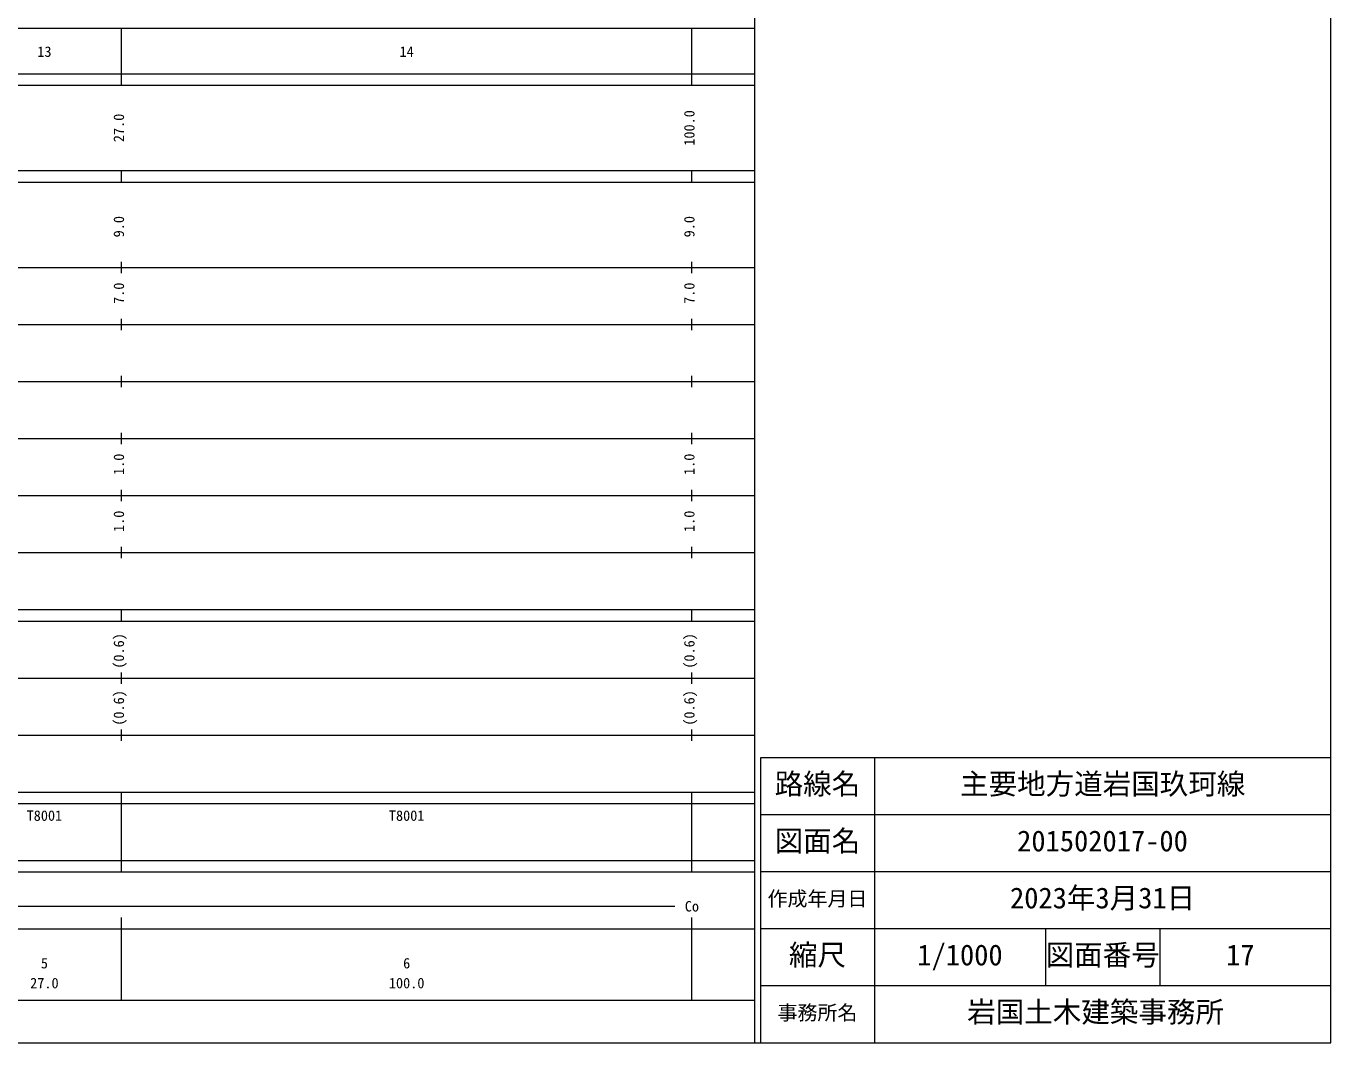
# Model space of a CAD drawing. Units: millimetres, scale not verified. Extents: x -66348 to 573652, y -123902 to 236098.
# Drawn here: x 344937 to 573652, y -123902 to 54455 of the extents above; entities that cross this region are included whole.
import ezdxf
from ezdxf.enums import TextEntityAlignment as Align

# ---------------------------------------------------------------- set-up
doc = ezdxf.new("R2010")
doc.units = ezdxf.units.MM
doc.header["$LTSCALE"] = 1000
for name, color, linetype, lineweight in [('M-TTL', 2, 'Continuous', 13), ('M-TTL-BAND', 7, 'Continuous', 13), ('M-TTL-FRAM', 2, 'Continuous', 13), ('M-TTL-LINE', 7, 'Continuous', 13), ('M-TTL-TXT', 7, 'Continuous', 13)]:
    doc.layers.add(name, color=color, linetype=linetype, lineweight=lineweight)
doc.styles.add('ＭＳ ゴシック', font='')
doc.styles.get('ＭＳ ゴシック').set_extended_font_data('MS Gothic')

msp = doc.modelspace()

# ---------------------------------------------------------------- linework, layer by layer
at = {"layer": 'M-TTL'}
for p, q in [((573652, -123902), (573652, 236098)), ((-66348, -123902), (573652, -123902))]:
    msp.add_line(p, q, dxfattribs=at)
at = {"layer": 'M-TTL-BAND'}
for p, q in [((472652, -123902), (472652, 226098)), ((-38348, 54097), (472652, 54097)), ((361652, 44098), (361652, 54098)), ((461652, 44098), (461652, 54098)), ((-66348, 46097), (472652, 46097)), ((-66348, 44097), (472652, 44097)), ((-66348, 29097), (472652, 29097)), ((361652, 27098), (361652, 29098)), ((461652, 27098), (461652, 29098)), ((-66348, 27097), (472652, 27097)), ((-66348, 12097), (472652, 12097)), ((361652, 11098), (361652, 13098)), ((461652, 11098), (461652, 13098)), ((361652, 1098), (361652, 3098)), ((461652, 1098), (461652, 3098)), ((-60348, 2097), (472652, 2097)), ((-54348, -7903), (472652, -7903)), ((361652, -8902), (361652, -6902)), ((461652, -8902), (461652, -6902)), ((-60348, -17903), (472652, -17903)), ((361652, -18902), (361652, -16902)), ((461652, -18902), (461652, -16902)), ((361652, -28902), (361652, -26902)), ((461652, -28902), (461652, -26902)), ((-54348, -27903), (472652, -27903)), ((-60348, -37903), (472652, -37903)), ((361652, -38902), (361652, -36902)), ((461652, -38902), (461652, -36902)), ((-66348, -47903), (472652, -47903)), ((361652, -49902), (361652, -47902)), ((461652, -49902), (461652, -47902)), ((-66348, -49903), (472652, -49903)), ((361652, -60902), (361652, -58902)), ((461652, -60902), (461652, -58902)), ((-57348, -59903), (472652, -59903)), ((-66348, -69903), (472652, -69903)), ((361652, -70902), (361652, -68902)), ((461652, -70902), (461652, -68902)), ((-66348, -79903), (472652, -79903)), ((361652, -81902), (361652, -79902)), ((461652, -81902), (461652, -79902)), ((-66348, -81903), (472652, -81903)), ((361652, -91902), (361652, -81902)), ((361652, -91902), (361652, -81902)), ((461652, -91902), (461652, -81902)), ((-66348, -91903), (472652, -91903)), ((361652, -93902), (361652, -91902)), ((461652, -93902), (461652, -91902)), ((-66348, -93903), (472652, -93903)), ((342152, -99902), (458652, -99902)), ((361652, -116402), (361652, -101902)), ((461652, -116402), (461652, -101902)), ((-66348, -103903), (472652, -103903)), ((-38348, -116402), (472652, -116402))]:
    msp.add_line(p, q, dxfattribs=at)
at = {"layer": 'M-TTL-FRAM'}
for p, q in [((573652, -73902), (473652, -73902)), ((473652, -73902), (473652, -123902))]:
    msp.add_line(p, q, dxfattribs=at)
at = {"layer": 'M-TTL-LINE'}
for p, q in [((493652, -73902), (493652, -123902)), ((573652, -83902), (473652, -83902)), ((573652, -93902), (473652, -93902)), ((573652, -103902), (473652, -103902)), ((523652, -103902), (523652, -113902)), ((543652, -103902), (543652, -113902)), ((573652, -113902), (473652, -113902))]:
    msp.add_line(p, q, dxfattribs=at)

# ---------------------------------------------------------------- texts
at = {"layer": 'M-TTL-BAND', "style": 'ＭＳ ゴシック'}
for s, p in [('13', (346902, 48503)), ('14', (410402, 48503)), ('T8001', (345027, -85497)), ('T8001', (408527, -85497)), ('Co', (460402, -101402)), ('5', (347527, -111379)), ('6', (411027, -111379)), ('27.0', (345652, -114869)), ('100.0', (408527, -114869))]:
    msp.add_text(s, height=1833, dxfattribs=at).set_placement(p, align=Align.BOTTOM_LEFT)
for s, p in [('27.0', (362652, 34098)), ('100.0', (462652, 33473)), ('9.0', (362652, 17397)), ('9.0', (462652, 17397)), ('7.0', (362652, 5723)), ('7.0', (462652, 5723)), ('1.0', (362652, -24277)), ('1.0', (462652, -24277)), ('1.0', (362652, -34277)), ('1.0', (462652, -34277)), ('(0.6)', (362652, -58263)), ('(0.6)', (462652, -58263)), ('(0.6)', (362652, -68263)), ('(0.6)', (462652, -68263))]:
    msp.add_text(s, height=1833, rotation=90, dxfattribs=at).set_placement(p, align=Align.BOTTOM_LEFT)
at = {"layer": 'M-TTL-TXT', "style": 'ＭＳ ゴシック'}
for s, height, p in [('路線名', 3666, (476152, -81402)), ('路線名', 3666, (476152, -81402)), ('主要地方道岩国玖珂線', 3666, (508652, -81402)), ('図面名', 3666, (476152, -91402)), ('図面名', 3666, (476152, -91402)), ('201502017-00', 3666, (518652, -91402)), ('作成年月日', 2566, (474902, -100652)), ('作成年月日', 2566, (474902, -100652)), ('2023年3月31日', 3666, (517402, -101402)), ('縮尺', 3666, (478652, -111402)), ('縮尺', 3666, (478652, -111402)), ('1/1000', 3666, (501152, -111402)), ('図面番号', 3666, (523652, -111402)), ('図面番号', 3666, (523652, -111402)), ('17', 3666, (555277, -111402)), ('岩国土木建築事務所 ', 3666, (509902, -121402)), ('事務所名', 2566, (476652, -120652)), ('事務所名', 2566, (476652, -120652))]:
    msp.add_text(s, height=height, dxfattribs=at).set_placement(p, align=Align.BOTTOM_LEFT)

doc.saveas('drawing.dxf')
